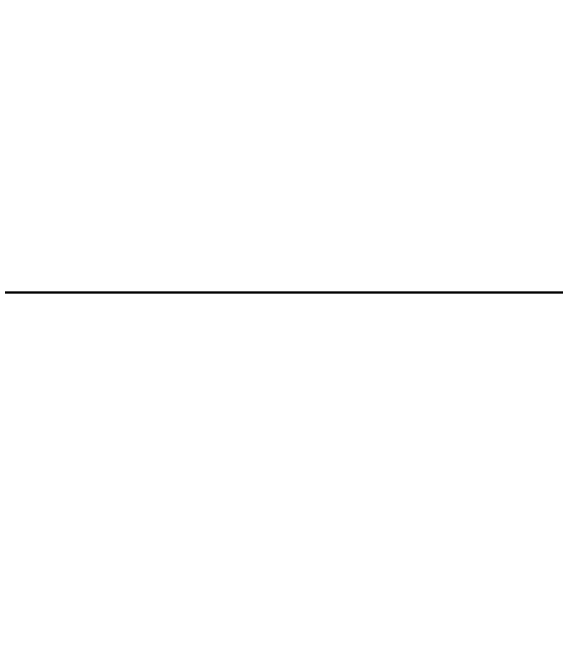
# Model space of a CAD drawing. Header units: millimetres. Extents: x 150455 to 593963, y -11068 to 166417.
# Drawn here: x 539818.9 to 539862.9, y 140496.1 to 140548.3 of the extents above; entities that cross this region are included whole.
import ezdxf

# ---------------------------------------------------------------- set-up
doc = ezdxf.new("R2010")
doc.units = ezdxf.units.MM
doc.header["$MEASUREMENT"] = 0
doc.layers.add('0_Ном._пера__41', color=7, linetype='Continuous', lineweight=30)
doc.layers.add('Розміри ОСЕЙ', color=7, linetype='Continuous')
doc.layers.add('Розміри ОСЕЙ_Ном._пера__98', color=7, linetype='Continuous', lineweight=13, true_color=0x001f3e)
doc.styles.add('СГЕНЕРИР_СТИЛЬ_3', font='')
doc.styles.get('СГЕНЕРИР_СТИЛЬ_3').set_extended_font_data('Century Gothic', bold=True)
doc.dimstyles.new('СГЕНЕРИР_СТИЛЬ__14', dxfattribs={"dimtxt": 189.999998, "dimasz": 190, "dimexe": 0.18, "dimexo": 0, "dimgap": 0.09, "dimtad": 1, "dimtih": 1, "dimtoh": 1, "dimdec": 0, "dimzin": 0, "dimdsep": 46, "dimtxsty": 'СГЕНЕРИР_СТИЛЬ_3', "dimblk": 'ARROWHEAD_6', "dimblk1": 'ARROWHEAD_6', "dimblk2": 'ARROWHEAD_6', "dimcen": 0.09, "dimclrd": 256, "dimclre": 256, "dimclrt": 256, "dimadec": 0, "dimazin": 0, "dimtfac": 1, "dimtdec": 4, "dimtmove": 0, "dimatfit": 3, "dimfxl": 0, "dimtolj": 1, "dimtzin": 0, "dimarcsym": 0})

# ---------------------------------------------------------------- blocks, each defined once
blk = doc.blocks.new('*D701')
at = {"layer": 'Розміри ОСЕЙ_Ном._пера__98', "linetype": 'Continuous'}
for p, q in [((539617.038, 136989.072), (539617.038, 136614.072)), ((539817.038, 136989.072), (539817.038, 136614.072)), ((539517.038, 136701.572), (539717.038, 136901.572)), ((539717.038, 136701.572), (539917.038, 136901.572)), ((539817.038, 136801.572), (539617.038, 136801.572)), ((539967.038, 136801.572), (539817.038, 136801.572))]:
    blk.add_line(p, q, dxfattribs=at)
at = {"layer": 'Розміри ОСЕЙ_Ном._пера__98', "insert": (539917.038, 136839.572), "char_height": 190, "attachment_point": 7, "style": 'СГЕНЕРИР_СТИЛЬ_3'}
blk.add_mtext('{200}', dxfattribs=at)
blk = doc.blocks.new('ARROWHEAD_6')
at = {"color": 0, "linetype": 'Continuous', "lineweight": 0}
for p, q in [((-0.5, -0.5), (0.5, 0.5)), ((0, 0), (-1, 0))]:
    blk.add_line(p, q, dxfattribs=at)
blk = doc.blocks.new('*D742')
at = {"layer": 'Розміри ОСЕЙ_Ном._пера__98', "linetype": 'Continuous'}
for p, q in [((539417.038, 141725.63), (539417.038, 137538.001)), ((539817.038, 141725.63), (539817.038, 137538.001)), ((539317.038, 137625.501), (539517.038, 137825.501)), ((539717.038, 137625.501), (539917.038, 137825.501)), ((539817.038, 137725.501), (539417.038, 137725.501)), ((539967.038, 137725.501), (539817.038, 137725.501))]:
    blk.add_line(p, q, dxfattribs=at)
at = {"layer": 'Розміри ОСЕЙ_Ном._пера__98', "insert": (539917.038, 137763.501), "char_height": 190, "attachment_point": 7, "style": 'СГЕНЕРИР_СТИЛЬ_3'}
blk.add_mtext('{400}', dxfattribs=at)

msp = doc.modelspace()

# ---------------------------------------------------------------- linework, layer by layer
at = {"layer": '0_Ном._пера__41', "linetype": 'Continuous'}
msp.add_line((545872.891, 140525.63), (524857.038, 140525.63), dxfattribs=at)

# ---------------------------------------------------------------- dimensions: what is measured, and where the dimension line sits
at = {"layer": 'Розміри ОСЕЙ', "color": 158, "linetype": 'Continuous', "lineweight": 13, "true_color": 0x001f3e}
for base, p2, picture, middle in [((539817.038, 137725.501), (539417.038, 141725.63), '*D742', (540130.707, 137858.501)), ((539817.038, 136801.572), (539617.038, 137233.602), '*D701', (540130.707, 136934.572))]:
    dim = msp.add_linear_dim(base=base, p1=(539817.038, 141725.63), p2=p2, angle=180, dimstyle='СГЕНЕРИР_СТИЛЬ__14', dxfattribs=at)
    dim.commit()
    dim.dimension.update_dxf_attribs({"geometry": picture, "text_midpoint": middle})

doc.saveas('drawing.dxf')
